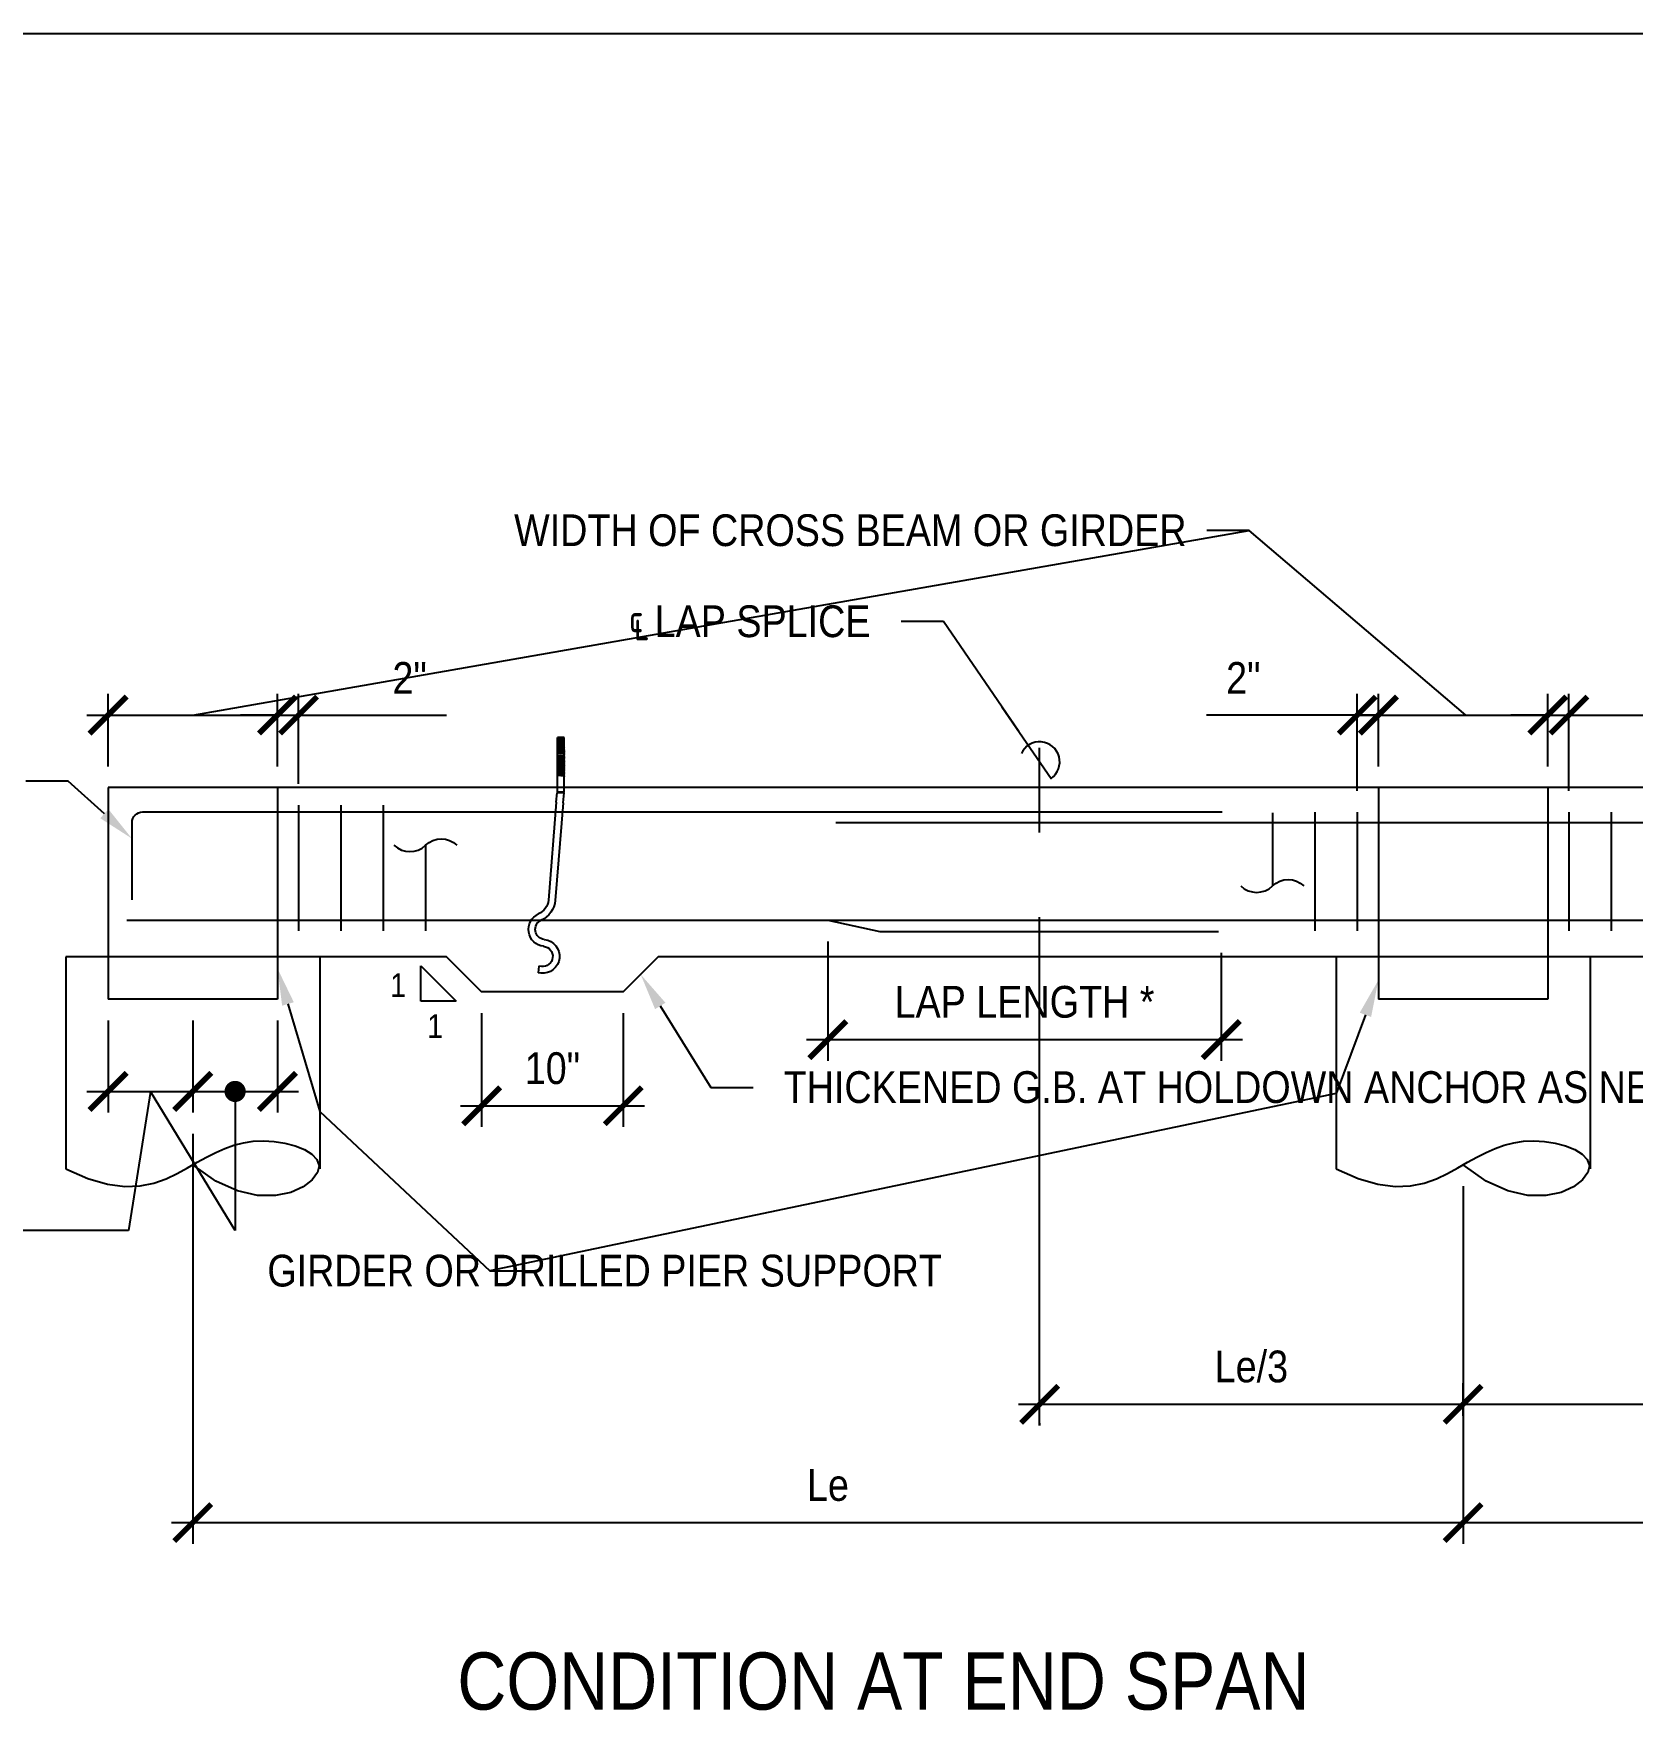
# Model space of a CAD drawing. Header units: inches. Extents: x -16404 to 14624, y -1591 to 16152.
# Drawn here: x -8255.6 to -8198.9, y 1603.9 to 1663.3 of the extents above; entities that cross this region are included whole.
import ezdxf
from ezdxf import colors
from ezdxf.entities.mleader import LeaderData, LeaderLine
from ezdxf.enums import TextEntityAlignment as Align
from ezdxf.math import Vec2, Vec3

# ---------------------------------------------------------------- set-up
doc = ezdxf.new("R2010")
doc.units = ezdxf.units.IN
doc.header["$LTSCALE"] = 24
doc.header["$MEASUREMENT"] = 0
doc.linetypes.add('CENTER2', pattern=[1.125, 0.75, -0.125, 0.125, -0.125])
doc.linetypes.add('DASHED', pattern=[0.75, 0.5, -0.25])
doc.layers.get('0').update_dxf_attribs({"linetype": 'CONTINUOUS'})
doc.layers.get('DefPoints').update_dxf_attribs({"color": 251, "linetype": 'CONTINUOUS'})
for name, color, linetype in [('S-ANNO-DIMS', 2, 'CONTINUOUS'), ('S-ANNO-NOTE', 4, 'CONTINUOUS'), ('S-BREAK', 2, 'CONTINUOUS'), ('S-CONC', 4, 'CONTINUOUS'), ('S-GRID', 1, 'CENTER2'), ('S-REBAR', 7, 'CONTINUOUS'), ('S-SIMPSON', 2, 'CONTINUOUS'), ('S-TYP DETAIL BLOCKS', 1, 'CONTINUOUS')]:
    doc.layers.add(name, color=color, linetype=linetype)
doc.layers.add('S-ANNO-GRID-NONPLOT', color=251, linetype='CONTINUOUS', plot=False)
doc.styles.add('Arial', font='arial.ttf', dxfattribs={"width": 0.85})
doc.dimstyles.new('DIM-12$0', dxfattribs={"dimscale": 12, "dimtxt": 0.09375, "dimasz": 0.109375, "dimexe": 0.0625, "dimexo": 0.0625, "dimgap": 0.0625, "dimtad": 1, "dimdec": 4, "dimzin": 11, "dimdsep": 46, "dimlunit": 4, "dimtxsty": 'Arial', "dimblk": 'ARCHTICK', "dimblk1": 'ARCHTICK', "dimblk2": 'ARCHTICK', "dimsah": 1, "dimcen": 0.125, "dimdle": 0.0625, "dimclrd": 256, "dimclre": 256, "dimclrt": 4, "dimadec": 0, "dimazin": 0, "dimtfac": 0.75, "dimtdec": 4, "dimtofl": 0, "dimtmove": 0, "dimatfit": 3, "dimldrblk": 'ARCHTICK', "dimfxl": 1, "dimfrac": 1, "dimtolj": 1, "dimtzin": 11, "dimarcsym": 0})
doc.dimstyles.new('DIM-12_Se', dxfattribs={"dimscale": 12, "dimtxt": 0.09375, "dimasz": 0.109375, "dimexe": 0.0625, "dimexo": 0.0625, "dimgap": 0.0625, "dimtad": 1, "dimdec": 4, "dimzin": 11, "dimdsep": 46, "dimlunit": 4, "dimtxsty": 'Arial', "dimblk": 'ARCHTICK', "dimcen": 0.125, "dimdle": 0.0625, "dimclrd": 256, "dimclre": 256, "dimclrt": 4, "dimadec": 0, "dimazin": 0, "dimtfac": 0.75, "dimtdec": 4, "dimtmove": 0, "dimatfit": 3, "dimfxl": 1, "dimfrac": 1, "dimtolj": 1, "dimtzin": 0, "dimarcsym": 0})

# ---------------------------------------------------------------- blocks, each defined once
blk = doc.blocks.new('_ARCHTICK')
at = {"color": 0, "linetype": 'ByBlock', "const_width": 0.15}
blk.add_lwpolyline([(-0.5, -0.5), (0.5, 0.5)], dxfattribs=at)
blk = doc.blocks.new('*D1052')
at = {"layer": 'DefPoints', "color": 0, "transparency": 16777216}
for p in [(-8204.913, 1623.26), (-8184.913, 1616.994), (-8184.913, 1614.782)]:
    blk.add_point(p, dxfattribs=at)
at = {"layer": 'S-ANNO-DIMS', "lineweight": -2, "transparency": 16777216}
for p, q in [((-8204.913, 1622.51), (-8204.913, 1614.032)), ((-8184.913, 1616.244), (-8184.913, 1614.032)), ((-8205.663, 1614.782), (-8184.163, 1614.782))]:
    blk.add_line(p, q, dxfattribs=at)
at = {"layer": 'S-ANNO-DIMS', "lineweight": -2, "transparency": 16777216, "xscale": 1.3125, "yscale": 1.3125, "zscale": 1.3125, "rotation": 180}
blk.add_blockref('_ARCHTICK', (-8204.913, 1614.782), dxfattribs=at)
at = {"layer": 'S-ANNO-DIMS', "lineweight": -2, "transparency": 16777216, "xscale": 1.3125, "yscale": 1.3125, "zscale": 1.3125}
blk.add_blockref('_ARCHTICK', (-8184.913, 1614.782), dxfattribs=at)
at = {"layer": 'S-ANNO-DIMS', "color": 4, "transparency": 16777216, "insert": (-8194.913, 1616.114), "char_height": 1.125, "attachment_point": 5, "style": 'Arial'}
blk.add_mtext('\\A1;L/3 ', dxfattribs=at)
blk = doc.blocks.new('*D1054')
at = {"layer": 'DefPoints', "color": 0, "transparency": 16777216}
for p in [(-8204.913, 1623.26), (-8144.913, 1623.26), (-8144.913, 1610.595)]:
    blk.add_point(p, dxfattribs=at)
at = {"layer": 'S-ANNO-DIMS', "lineweight": -2, "transparency": 16777216}
for p, q in [((-8204.913, 1622.51), (-8204.913, 1609.845)), ((-8144.913, 1622.51), (-8144.913, 1609.845)), ((-8205.663, 1610.595), (-8144.163, 1610.595))]:
    blk.add_line(p, q, dxfattribs=at)
at = {"layer": 'S-ANNO-DIMS', "lineweight": -2, "transparency": 16777216, "xscale": 1.3125, "yscale": 1.3125, "zscale": 1.3125, "rotation": 180}
blk.add_blockref('_ARCHTICK', (-8204.913, 1610.595), dxfattribs=at)
at = {"layer": 'S-ANNO-DIMS', "lineweight": -2, "transparency": 16777216, "xscale": 1.3125, "yscale": 1.3125, "zscale": 1.3125}
blk.add_blockref('_ARCHTICK', (-8144.913, 1610.595), dxfattribs=at)
at = {"layer": 'S-ANNO-DIMS', "color": 4, "transparency": 16777216, "insert": (-8174.913, 1611.907), "char_height": 1.125, "attachment_point": 5, "style": 'Arial'}
blk.add_mtext('\\A1;L ', dxfattribs=at)
blk = doc.blocks.new('*D2253')
at = {"layer": 'DefPoints', "color": 0, "transparency": 16777216}
for p in [(-8207.913, 1639.193), (-8207.913, 1636.625), (-8208.663, 1635.754)]:
    blk.add_point(p, dxfattribs=at)
at = {"layer": 'S-ANNO-DIMS', "lineweight": -2, "transparency": 16777216}
for p, q in [((-8208.663, 1636.504), (-8208.663, 1639.943)), ((-8207.913, 1637.375), (-8207.913, 1639.943)), ((-8208.663, 1639.193), (-8214.006, 1639.193)), ((-8207.913, 1639.193), (-8208.663, 1639.193)), ((-8207.913, 1639.193), (-8206.601, 1639.193))]:
    blk.add_line(p, q, dxfattribs=at)
at = {"layer": 'S-ANNO-DIMS', "lineweight": -2, "transparency": 16777216, "xscale": 1.3125, "yscale": 1.3125, "zscale": 1.3125}
blk.add_blockref('_ARCHTICK', (-8208.663, 1639.193), dxfattribs=at)
at = {"layer": 'S-ANNO-DIMS', "lineweight": -2, "transparency": 16777216, "xscale": 1.3125, "yscale": 1.3125, "zscale": 1.3125, "rotation": 180}
blk.add_blockref('_ARCHTICK', (-8207.913, 1639.193), dxfattribs=at)
at = {"layer": 'S-ANNO-DIMS', "color": 4, "transparency": 16777216, "insert": (-8212.699, 1640.508), "char_height": 1.125, "attachment_point": 5, "style": 'Arial'}
blk.add_mtext('\\A1;2"', dxfattribs=at)
blk = doc.blocks.new('*D2254')
at = {"layer": 'DefPoints', "color": 0, "transparency": 16777216}
for p in [(-8201.913, 1639.193), (-8207.913, 1636.625), (-8201.913, 1636.625)]:
    blk.add_point(p, dxfattribs=at)
at = {"layer": 'S-ANNO-DIMS', "lineweight": -2, "transparency": 16777216}
for p, q in [((-8207.913, 1637.375), (-8207.913, 1639.943)), ((-8201.913, 1637.375), (-8201.913, 1639.943)), ((-8208.663, 1639.193), (-8201.163, 1639.193))]:
    blk.add_line(p, q, dxfattribs=at)
at = {"layer": 'S-ANNO-DIMS', "lineweight": -2, "transparency": 16777216, "xscale": 1.3125, "yscale": 1.3125, "zscale": 1.3125, "rotation": 180}
blk.add_blockref('_ARCHTICK', (-8207.913, 1639.193), dxfattribs=at)
at = {"layer": 'S-ANNO-DIMS', "lineweight": -2, "transparency": 16777216, "xscale": 1.3125, "yscale": 1.3125, "zscale": 1.3125}
blk.add_blockref('_ARCHTICK', (-8201.913, 1639.193), dxfattribs=at)
blk = doc.blocks.new('*D2255')
at = {"layer": 'DefPoints', "color": 0, "transparency": 16777216}
for p in [(-8201.163, 1639.193), (-8201.913, 1636.625), (-8201.163, 1635.754)]:
    blk.add_point(p, dxfattribs=at)
at = {"layer": 'S-ANNO-DIMS', "lineweight": -2, "transparency": 16777216}
for p, q in [((-8201.913, 1637.375), (-8201.913, 1639.943)), ((-8201.163, 1636.504), (-8201.163, 1639.943)), ((-8201.913, 1639.193), (-8203.226, 1639.193)), ((-8201.913, 1639.193), (-8201.163, 1639.193)), ((-8201.163, 1639.193), (-8195.923, 1639.193))]:
    blk.add_line(p, q, dxfattribs=at)
at = {"layer": 'S-ANNO-DIMS', "lineweight": -2, "transparency": 16777216, "xscale": 1.3125, "yscale": 1.3125, "zscale": 1.3125}
blk.add_blockref('_ARCHTICK', (-8201.913, 1639.193), dxfattribs=at)
at = {"layer": 'S-ANNO-DIMS', "lineweight": -2, "transparency": 16777216, "xscale": 1.3125, "yscale": 1.3125, "zscale": 1.3125, "rotation": 180}
blk.add_blockref('_ARCHTICK', (-8201.163, 1639.193), dxfattribs=at)
at = {"layer": 'S-ANNO-DIMS', "color": 4, "transparency": 16777216, "insert": (-8197.231, 1640.508), "char_height": 1.125, "attachment_point": 5, "style": 'Arial'}
blk.add_mtext('\\A1;2"', dxfattribs=at)
blk = doc.blocks.new('*D2259')
at = {"layer": 'DefPoints', "color": 0, "transparency": 16777216}
for p in [(-8246.913, 1639.193), (-8252.913, 1636.625), (-8246.913, 1636.625)]:
    blk.add_point(p, dxfattribs=at)
at = {"layer": 'S-ANNO-DIMS', "lineweight": -2, "transparency": 16777216}
for p, q in [((-8252.913, 1637.375), (-8252.913, 1639.943)), ((-8246.913, 1637.375), (-8246.913, 1639.943)), ((-8253.663, 1639.193), (-8246.163, 1639.193))]:
    blk.add_line(p, q, dxfattribs=at)
at = {"layer": 'S-ANNO-DIMS', "lineweight": -2, "transparency": 16777216, "xscale": 1.3125, "yscale": 1.3125, "zscale": 1.3125, "rotation": 180}
blk.add_blockref('_ARCHTICK', (-8252.913, 1639.193), dxfattribs=at)
at = {"layer": 'S-ANNO-DIMS', "lineweight": -2, "transparency": 16777216, "xscale": 1.3125, "yscale": 1.3125, "zscale": 1.3125}
blk.add_blockref('_ARCHTICK', (-8246.913, 1639.193), dxfattribs=at)
blk = doc.blocks.new('*D2260')
at = {"layer": 'DefPoints', "color": 0, "transparency": 16777216}
for p in [(-8246.163, 1639.193), (-8246.913, 1636.625), (-8246.163, 1636.007)]:
    blk.add_point(p, dxfattribs=at)
at = {"layer": 'S-ANNO-DIMS', "lineweight": -2, "transparency": 16777216}
for p, q in [((-8246.913, 1637.375), (-8246.913, 1639.943)), ((-8246.163, 1636.757), (-8246.163, 1639.943)), ((-8246.913, 1639.193), (-8248.226, 1639.193)), ((-8246.913, 1639.193), (-8246.163, 1639.193)), ((-8246.163, 1639.193), (-8240.923, 1639.193))]:
    blk.add_line(p, q, dxfattribs=at)
at = {"layer": 'S-ANNO-DIMS', "lineweight": -2, "transparency": 16777216, "xscale": 1.3125, "yscale": 1.3125, "zscale": 1.3125}
blk.add_blockref('_ARCHTICK', (-8246.913, 1639.193), dxfattribs=at)
at = {"layer": 'S-ANNO-DIMS', "lineweight": -2, "transparency": 16777216, "xscale": 1.3125, "yscale": 1.3125, "zscale": 1.3125, "rotation": 180}
blk.add_blockref('_ARCHTICK', (-8246.163, 1639.193), dxfattribs=at)
at = {"layer": 'S-ANNO-DIMS', "color": 4, "transparency": 16777216, "insert": (-8242.231, 1640.508), "char_height": 1.125, "attachment_point": 5, "style": 'Arial'}
blk.add_mtext('\\A1;2"', dxfattribs=at)
blk = doc.blocks.new('*D2261')
at = {"layer": 'DefPoints', "color": 0, "transparency": 16777216}
for p in [(-8249.913, 1625.113), (-8204.913, 1613.451), (-8204.913, 1610.595)]:
    blk.add_point(p, dxfattribs=at)
at = {"layer": 'S-ANNO-DIMS', "lineweight": -2, "transparency": 16777216}
for p, q in [((-8249.913, 1624.363), (-8249.913, 1609.845)), ((-8204.913, 1612.701), (-8204.913, 1609.845)), ((-8250.663, 1610.595), (-8204.163, 1610.595))]:
    blk.add_line(p, q, dxfattribs=at)
at = {"layer": 'S-ANNO-DIMS', "lineweight": -2, "transparency": 16777216, "xscale": 1.3125, "yscale": 1.3125, "zscale": 1.3125, "rotation": 180}
blk.add_blockref('_ARCHTICK', (-8249.913, 1610.595), dxfattribs=at)
at = {"layer": 'S-ANNO-DIMS', "lineweight": -2, "transparency": 16777216, "xscale": 1.3125, "yscale": 1.3125, "zscale": 1.3125}
blk.add_blockref('_ARCHTICK', (-8204.913, 1610.595), dxfattribs=at)
at = {"layer": 'S-ANNO-DIMS', "color": 4, "transparency": 16777216, "insert": (-8227.413, 1611.916), "char_height": 1.125, "attachment_point": 5, "style": 'Arial'}
blk.add_mtext('\\A1;Le', dxfattribs=at)
blk = doc.blocks.new('*D2263')
at = {"layer": 'DefPoints', "color": 0, "transparency": 16777216}
for p in [(-8252.913, 1629.125), (-8249.913, 1629.125), (-8249.913, 1625.863)]:
    blk.add_point(p, dxfattribs=at)
at = {"layer": 'S-ANNO-DIMS', "lineweight": -2, "transparency": 16777216}
for p, q in [((-8252.913, 1628.375), (-8252.913, 1625.113)), ((-8249.913, 1628.375), (-8249.913, 1625.113)), ((-8253.663, 1625.863), (-8249.163, 1625.863))]:
    blk.add_line(p, q, dxfattribs=at)
at = {"layer": 'S-ANNO-DIMS', "lineweight": -2, "transparency": 16777216, "xscale": 1.3125, "yscale": 1.3125, "zscale": 1.3125, "rotation": 180}
blk.add_blockref('_ARCHTICK', (-8252.913, 1625.863), dxfattribs=at)
at = {"layer": 'S-ANNO-DIMS', "lineweight": -2, "transparency": 16777216, "xscale": 1.3125, "yscale": 1.3125, "zscale": 1.3125}
blk.add_blockref('_ARCHTICK', (-8249.913, 1625.863), dxfattribs=at)
blk = doc.blocks.new('*D2264')
at = {"layer": 'DefPoints', "color": 0, "transparency": 16777216}
for p in [(-8249.913, 1629.125), (-8246.913, 1629.125), (-8246.913, 1625.863)]:
    blk.add_point(p, dxfattribs=at)
at = {"layer": 'S-ANNO-DIMS', "lineweight": -2, "transparency": 16777216}
for p, q in [((-8249.913, 1628.375), (-8249.913, 1625.113)), ((-8246.913, 1628.375), (-8246.913, 1625.113)), ((-8250.663, 1625.863), (-8246.163, 1625.863))]:
    blk.add_line(p, q, dxfattribs=at)
at = {"layer": 'S-ANNO-DIMS', "lineweight": -2, "transparency": 16777216, "xscale": 1.3125, "yscale": 1.3125, "zscale": 1.3125, "rotation": 180}
blk.add_blockref('_ARCHTICK', (-8249.913, 1625.863), dxfattribs=at)
at = {"layer": 'S-ANNO-DIMS', "lineweight": -2, "transparency": 16777216, "xscale": 1.3125, "yscale": 1.3125, "zscale": 1.3125}
blk.add_blockref('_ARCHTICK', (-8246.913, 1625.863), dxfattribs=at)
blk = doc.blocks.new('*D2265')
at = {"layer": 'DefPoints', "color": 0, "transparency": 16777216}
for p in [(-8219.913, 1614.86), (-8204.913, 1614.782), (-8204.913, 1613.625)]:
    blk.add_point(p, dxfattribs=at)
at = {"layer": 'S-ANNO-DIMS', "lineweight": -2, "transparency": 16777216}
for p, q in [((-8204.913, 1614.375), (-8204.913, 1615.532)), ((-8220.663, 1614.782), (-8204.163, 1614.782)), ((-8219.913, 1614.11), (-8219.913, 1614.032))]:
    blk.add_line(p, q, dxfattribs=at)
at = {"layer": 'S-ANNO-DIMS', "lineweight": -2, "transparency": 16777216, "xscale": 1.3125, "yscale": 1.3125, "zscale": 1.3125, "rotation": 180}
blk.add_blockref('_ARCHTICK', (-8219.913, 1614.782), dxfattribs=at)
at = {"layer": 'S-ANNO-DIMS', "lineweight": -2, "transparency": 16777216, "xscale": 1.3125, "yscale": 1.3125, "zscale": 1.3125}
blk.add_blockref('_ARCHTICK', (-8204.913, 1614.782), dxfattribs=at)
at = {"layer": 'S-ANNO-DIMS', "color": 4, "transparency": 16777216, "insert": (-8212.413, 1616.114), "char_height": 1.125, "attachment_point": 5, "style": 'Arial'}
blk.add_mtext('\\A1;Le/3', dxfattribs=at)
blk = doc.blocks.new('*D2268')
at = {"layer": 'DefPoints', "color": 0, "transparency": 16777216}
for p in [(-8227.418, 1631.926), (-8213.48, 1631.523), (-8213.48, 1627.697)]:
    blk.add_point(p, dxfattribs=at)
at = {"layer": 'S-ANNO-DIMS', "lineweight": -2, "transparency": 16777216}
for p, q in [((-8227.418, 1631.176), (-8227.418, 1626.947)), ((-8213.48, 1630.773), (-8213.48, 1626.947)), ((-8228.168, 1627.697), (-8212.73, 1627.697))]:
    blk.add_line(p, q, dxfattribs=at)
at = {"layer": 'S-ANNO-DIMS', "lineweight": -2, "transparency": 16777216, "xscale": 1.3125, "yscale": 1.3125, "zscale": 1.3125, "rotation": 180}
blk.add_blockref('_ARCHTICK', (-8227.418, 1627.697), dxfattribs=at)
at = {"layer": 'S-ANNO-DIMS', "lineweight": -2, "transparency": 16777216, "xscale": 1.3125, "yscale": 1.3125, "zscale": 1.3125}
blk.add_blockref('_ARCHTICK', (-8213.48, 1627.697), dxfattribs=at)
at = {"layer": 'S-ANNO-DIMS', "color": 4, "transparency": 16777216, "insert": (-8220.449, 1629.029), "char_height": 1.125, "attachment_point": 5, "style": 'Arial'}
blk.add_mtext('\\A1;LAP LENGTH *   ', dxfattribs=at)
blk = doc.blocks.new('SSTB20-F')
for p, q in [((-2.15, 19.44), (-2.15, 21.76)), ((-2.15, 21.76), (-1.53, 21.76)), ((-2.11, 21.73), (-1.9, 21.76)), ((-2.11, 21.61), (-1.57, 21.67)), ((-1.53, 19.55), (-1.53, 21.76)), ((-2.15, 20.6), (-2.15, 20.56)), ((-2.15, 20.48), (-2.15, 20.43)), ((-2.15, 20.35), (-2.15, 20.31)), ((-2.15, 20.23), (-2.15, 20.18)), ((-2.11, 21.48), (-1.57, 21.55)), ((-2.11, 21.36), (-1.57, 21.42)), ((-2.11, 21.23), (-1.57, 21.3)), ((-2.11, 21.11), (-1.57, 21.17)), ((-2.11, 20.98), (-1.57, 21.05)), ((-2.11, 20.86), (-1.57, 20.92)), ((-2.11, 20.73), (-1.57, 20.8)), ((-2.11, 20.61), (-1.57, 20.67)), ((-2.11, 20.48), (-1.57, 20.54)), ((-2.11, 20.36), (-1.57, 20.42)), ((-2.11, 20.23), (-1.57, 20.29)), ((-2.11, 20.05), (-1.57, 20.12)), ((-2.15, 20.05), (-2.15, 20)), ((-2.15, 19.92), (-2.15, 19.88)), ((-2.15, 19.8), (-2.15, 19.75)), ((-2.15, 19.67), (-2.15, 19.63)), ((-2.15, 19.55), (-2.15, 19.5)), ((-2.15, 19.44), (-2.15, 19.39)), ((-2.15, 16.69), (-2.15, 19.39)), ((-2.15, 19.31), (-2.15, 19.27)), ((-2.15, 19.19), (-2.15, 19.14)), ((-2.15, 19.06), (-2.15, 19.02)), ((-2.15, 18.94), (-2.15, 18.89)), ((-2.15, 18.81), (-2.15, 18.77)), ((-2.15, 18.69), (-2.15, 18.64)), ((-2.11, 19.93), (-1.57, 19.99)), ((-2.11, 19.8), (-1.57, 19.87)), ((-2.11, 19.68), (-1.57, 19.74)), ((-2.11, 19.55), (-1.57, 19.62)), ((-2.11, 19.44), (-1.57, 19.5)), ((-2.11, 19.32), (-1.57, 19.38)), ((-2.11, 19.19), (-1.57, 19.25)), ((-2.11, 19.07), (-1.57, 19.13)), ((-2.11, 18.94), (-1.57, 19)), ((-2.11, 18.82), (-1.57, 18.88)), ((-2.11, 18.69), (-1.57, 18.75)), ((-2.11, 18.57), (-1.57, 18.63)), ((-1.53, 16.69), (-1.53, 19.55)), ((-2.15, 18.56), (-2.15, 18.52)), ((-2.15, 18.44), (-2.15, 18.39)), ((-2.15, 18.31), (-2.15, 18.27)), ((-2.15, 18.19), (-2.15, 18.14)), ((-2.11, 18.44), (-1.57, 18.5)), ((-2.11, 18.32), (-1.57, 18.38)), ((-2.11, 18.19), (-1.57, 18.25)), ((-2.15, 16.69), (-2.12, 16.69)), ((-2.05, 15.73), (-2.15, 16.63)), ((-2.15, 16.63), (-1.52, 16.63)), ((-2.15, 16.63), (-2.12, 16.63)), ((-2.12, 16.69), (-1.53, 16.69)), ((-2.09, 16.66), (-1.58, 16.66)), ((-2.05, 15.73), (-1.32, 6.71)), ((-1.43, 15.79), (-1.52, 16.63)), ((-1.43, 15.79), (-0.71, 6.73)), ((-0.07, 0.62), (0.18, 0.65)), ((0, 0), (0.25, 0.03)), ((0.18, 0.65), (0.25, 0.03)), ((0.25, 0.03), (0.25, 0.03))]:
    blk.add_line(p, q)
for centre, radius, start, end in [((-2.1, 21.68), 0.05, 96.6299, 180), ((-1.58, 21.72), 0.05, 276.6299, 0), ((-2.1, 21.56), 0.05, 96.6299, 180), ((-2.1, 21.43), 0.05, 96.6299, 180), ((-2.1, 21.31), 0.05, 96.6299, 180), ((-2.1, 21.18), 0.05, 96.6299, 180), ((-2.1, 21.06), 0.05, 96.6299, 180), ((-2.1, 20.93), 0.05, 96.6299, 180), ((-2.1, 20.81), 0.05, 96.6299, 180), ((-2.1, 20.68), 0.05, 96.6299, 180), ((-2.1, 20.56), 0.05, 96.6299, 180), ((-2.1, 20.43), 0.05, 96.6299, 180), ((-2.1, 20.31), 0.05, 96.6299, 180), ((-2.1, 20.18), 0.05, 96.6299, 180), ((-1.58, 21.59), 0.05, 276.6299, 0), ((-1.58, 21.47), 0.05, 276.6299, 0), ((-1.58, 21.34), 0.05, 276.6299, 0), ((-1.58, 21.22), 0.05, 276.6299, 0), ((-1.58, 21.09), 0.05, 276.6299, 0), ((-1.58, 20.97), 0.05, 276.6299, 0), ((-1.58, 20.84), 0.05, 276.6299, 0), ((-1.58, 20.72), 0.05, 276.6299, 0), ((-1.58, 20.59), 0.05, 276.6299, 0), ((-1.58, 20.47), 0.05, 276.6299, 0), ((-1.58, 20.34), 0.05, 276.6299, 0), ((-1.58, 20.17), 0.05, 276.6299, 0), ((-2.1, 20), 0.05, 96.6299, 180), ((-2.1, 19.88), 0.05, 96.6299, 180), ((-2.1, 19.75), 0.05, 96.6299, 180), ((-2.1, 19.63), 0.05, 96.6299, 180), ((-2.1, 19.5), 0.05, 96.6299, 180), ((-2.1, 19.39), 0.05, 96.6299, 180), ((-2.1, 19.27), 0.05, 96.6299, 180), ((-2.1, 19.14), 0.05, 96.6299, 180), ((-2.1, 19.02), 0.05, 96.6299, 180), ((-2.1, 18.89), 0.05, 96.6299, 180), ((-2.1, 18.77), 0.05, 96.6299, 180), ((-2.1, 18.64), 0.05, 96.6299, 180), ((-2.1, 18.52), 0.05, 96.6299, 180), ((-1.58, 20.04), 0.05, 276.6299, 0), ((-1.58, 19.92), 0.05, 276.6299, 0), ((-1.58, 19.79), 0.05, 276.6299, 0), ((-1.58, 19.67), 0.05, 276.6299, 0), ((-1.58, 19.55), 0.05, 276.6299, 0), ((-1.58, 19.54), 0.05, 276.6299, 0), ((-1.58, 19.43), 0.05, 276.6299, 0), ((-1.58, 19.3), 0.05, 276.6299, 0), ((-1.58, 19.18), 0.05, 276.6299, 0), ((-1.58, 19.05), 0.05, 276.6299, 0), ((-1.58, 18.93), 0.05, 276.6299, 0), ((-1.58, 18.8), 0.05, 276.6299, 0), ((-1.58, 18.68), 0.05, 276.6299, 0), ((-2.1, 18.39), 0.05, 96.6299, 180), ((-2.1, 18.27), 0.05, 96.6299, 180), ((-2.1, 18.14), 0.05, 96.6299, 180), ((-1.58, 18.55), 0.05, 276.6299, 0), ((-1.58, 18.43), 0.05, 276.6299, 0), ((-1.58, 18.3), 0.05, 276.6299, 0), ((-2.15, 16.66), 0.0312, 0, 90), ((-2.15, 16.66), 0.0312, 276.4445, 0.362), ((-1.53, 16.66), 0.0312, 90, 180), ((-1.53, 16.66), 0.0312, 178.5604, 282.8701), ((0.86, 6.89), 2.19, 184.6236, 245.7916), ((0.85, 6.9), 1.56, 186, 246), ((-0.42, 4.04), 0.938, 276, 65.7916), ((-0.42, 4.04), 1.56, 276, 66), ((-0.16, 1.55), 1.56, 96, 276), ((-0.16, 1.55), 0.938, 96, 276)]:
    blk.add_arc(centre, radius, start, end)
blk = doc.blocks.new('*D2271')
at = {"layer": 'DefPoints', "color": 0, "transparency": 16777216}
for p in [(-8239.681, 1629.385), (-8234.666, 1629.385), (-8234.666, 1625.354)]:
    blk.add_point(p, dxfattribs=at)
at = {"layer": 'S-ANNO-DIMS', "lineweight": -2, "transparency": 16777216}
for p, q in [((-8239.681, 1628.635), (-8239.681, 1624.604)), ((-8234.666, 1628.635), (-8234.666, 1624.604)), ((-8240.431, 1625.354), (-8233.916, 1625.354))]:
    blk.add_line(p, q, dxfattribs=at)
at = {"layer": 'S-ANNO-DIMS', "lineweight": -2, "transparency": 16777216, "xscale": 1.3125, "yscale": 1.3125, "zscale": 1.3125, "rotation": 180}
blk.add_blockref('_ARCHTICK', (-8239.681, 1625.354), dxfattribs=at)
at = {"layer": 'S-ANNO-DIMS', "lineweight": -2, "transparency": 16777216, "xscale": 1.3125, "yscale": 1.3125, "zscale": 1.3125}
blk.add_blockref('_ARCHTICK', (-8234.666, 1625.354), dxfattribs=at)
at = {"layer": 'S-ANNO-DIMS', "color": 4, "transparency": 16777216, "insert": (-8237.173, 1626.679), "char_height": 1.125, "attachment_point": 5, "style": 'Arial'}
blk.add_mtext('\\A1;10" ', dxfattribs=at)
blk = doc.blocks.new('_None')
blk = doc.blocks.new('ARROW-LOOP')
at = {"color": 0}
blk.add_lwpolyline([(-1.806, 0), (0.542, 0, 1.317177), (-0.464, -0.281)], format="xyb", dxfattribs=at)
blk = doc.blocks.new('_Dot')
at = {"color": 0, "linetype": 'ByBlock', "lineweight": -2}
blk.add_line((-0.5, 0), (-1, 0), dxfattribs=at)
at = {"color": 0, "linetype": 'ByBlock', "const_width": 0.5}
blk.add_lwpolyline([(-0.25, 0, 1), (0.25, 0, 1)], format="xyb", close=True, dxfattribs=at)
blk = doc.blocks.new('Se_24x36_DETAILS_GRID')
blk.add_line((0, 15.3333), (7.7674, 15.3333))
blk = doc.blocks.new('GRADE BEAM NOTCH')
at = {"layer": 'S-ANNO-NOTE'}
ml = blk.add_multileader_mtext('Standard', dxfattribs=at)
ml.set_content('STIRRUP TO MATCH GRADE BEAM, TYP', color=4, style='Arial')
ml.set_leader_properties(color=2)
ml.build(insert=Vec2(0, 0))
ml.multileader.update_dxf_attribs({"dogleg_length": 0.36, "arrow_head_size": 1.3125, "scale": 12})
ctx = ml.context
ctx.base_point, ctx.scale, ctx.char_height, ctx.arrow_head_size, ctx.landing_gap_size, ctx.plane_origin = Vec3(14.02518, 30.83856), 12, 1.125, 1.3125, 1.08, Vec3(62.87449, 327.34387)
ctx.text_align_type = 2
notes = []
notes.append((ctx, [(0, (1, 1, 0), (30.72762, 30.83856), (-1, 0), 1.5, [(0, [(38.03698, 43.22497)], 0, [])])]))
ctx.mtext.insert, ctx.mtext.width, ctx.mtext.alignment, ctx.mtext.flow_direction = Vec3(28.14762, 31.51233), 14.3247789, 3, 5
for ctx, leaders in notes:
    for number, flags, end, landing, length, lines in leaders:
        leader = LeaderData()
        leader.index, (leader.has_last_leader_line, leader.has_dogleg_vector, leader.attachment_direction) = number, flags
        leader.last_leader_point, leader.dogleg_vector, leader.dogleg_length = Vec3(end), Vec3(landing), length
        for number, points, colour, breaks in lines:
            line = LeaderLine()
            line.index, line.vertices, line.color, line.breaks = number, Vec3.list(points), colors.encode_raw_color(colour), breaks
            leader.lines.append(line)
        ctx.leaders.append(leader)

msp = doc.modelspace()

# ---------------------------------------------------------------- linework, layer by layer
at = {"layer": 'S-ANNO-NOTE', "color": 2}
for p, q in [((-8241.83139, 1630.30548), (-8240.58139, 1629.05548)), ((-8241.83139, 1629.05548), (-8241.83139, 1630.30548)), ((-8240.58139, 1629.05548), (-8241.83139, 1629.05548))]:
    msp.add_line(p, q, dxfattribs=at)
at = {"layer": 'S-ANNO-NOTE'}
msp.add_lwpolyline([(-8099.91338, 1630.62528), (-8233.42532, 1630.62528), (-8234.66573, 1629.38487), (-8239.68067, 1629.38487), (-8240.92107, 1630.62528), (-8252.91338, 1630.62528)], dxfattribs=at)
at = {"layer": 'S-BREAK'}
for points in [[(-8242.78838, 1634.58565, 0.40846485), (-8241.66338, 1634.58484, -0.40741498), (-8240.55729, 1634.58484, -2.16621676)], [(-8212.78838, 1633.14399, 0.40846485), (-8211.66338, 1633.14317, -0.40741498), (-8210.55729, 1633.14317, -2.16621676)]]:
    msp.add_lwpolyline(points, format="xyb", dxfattribs=at)
at = {"layer": 'S-CONC'}
for p, q in [((-8099.91338, 1636.62528), (-8252.91338, 1636.62528)), ((-8252.91338, 1636.62528), (-8252.91338, 1630.62528)), ((-8246.91338, 1636.62528), (-8246.91338, 1629.12528)), ((-8207.91338, 1636.62528), (-8207.91338, 1629.12528)), ((-8201.91338, 1636.62528), (-8201.91338, 1629.12528)), ((-8254.41338, 1630.62528), (-8254.41338, 1623.12528)), ((-8252.91338, 1630.62528), (-8254.41338, 1630.62528)), ((-8252.91338, 1630.62528), (-8252.91338, 1629.12528)), ((-8245.41338, 1630.62528), (-8245.41338, 1623.12528)), ((-8209.41338, 1630.62528), (-8209.41338, 1623.12528)), ((-8200.41338, 1630.62528), (-8200.41338, 1623.12528)), ((-8246.91338, 1629.12528), (-8252.91338, 1629.12528)), ((-8201.91338, 1629.12528), (-8207.91338, 1629.12528))]:
    msp.add_line(p, q, dxfattribs=at)
at = {"layer": 'S-CONC', "color": 2}
for points in [[(-8254.41338, 1623.12528), (-8253.62475, 1622.77788), (-8252.92895, 1622.57492), (-8252.31526, 1622.4944), (-8251.77296, 1622.5143), (-8251.29133, 1622.61264), (-8250.85967, 1622.7674), (-8250.46724, 1622.9566), (-8250.10335, 1623.15822), (-8249.7582, 1623.35328), (-8249.42576, 1623.53479), (-8249.10093, 1623.6988), (-8248.77862, 1623.84133), (-8248.45373, 1623.95843), (-8248.12115, 1624.04612), (-8247.7758, 1624.10044), (-8247.41257, 1624.11743), (-8247.03074, 1624.09419), (-8246.64707, 1624.03216), (-8246.28269, 1623.93386), (-8245.95875, 1623.80178), (-8245.69638, 1623.63845), (-8245.51672, 1623.44636), (-8245.4409, 1623.22805), (-8245.49006, 1622.98601), (-8245.67947, 1622.72815), (-8246.00091, 1622.48397), (-8246.44029, 1622.28837), (-8246.98353, 1622.17624), (-8247.61654, 1622.18248), (-8248.32525, 1622.34198), (-8249.09555, 1622.68964), (-8249.91338, 1623.26035)], [(-8209.41338, 1623.12528), (-8208.62475, 1622.77788), (-8207.92895, 1622.57492), (-8207.31526, 1622.4944), (-8206.77296, 1622.5143), (-8206.29133, 1622.61264), (-8205.85967, 1622.7674), (-8205.46724, 1622.9566), (-8205.10335, 1623.15822), (-8204.7582, 1623.35328), (-8204.42576, 1623.53479), (-8204.10093, 1623.6988), (-8203.77862, 1623.84133), (-8203.45373, 1623.95843), (-8203.12115, 1624.04612), (-8202.7758, 1624.10044), (-8202.41257, 1624.11743), (-8202.03074, 1624.09419), (-8201.64707, 1624.03216), (-8201.28269, 1623.93386), (-8200.95875, 1623.80178), (-8200.69638, 1623.63845), (-8200.51672, 1623.44636), (-8200.4409, 1623.22805), (-8200.49006, 1622.98601), (-8200.67947, 1622.72815), (-8201.00091, 1622.48397), (-8201.44029, 1622.28837), (-8201.98353, 1622.17624), (-8202.61654, 1622.18248), (-8203.32525, 1622.34198), (-8204.09555, 1622.68964), (-8204.91338, 1623.26035)]]:
    msp.add_lwpolyline(points, dxfattribs=at)
at = {"layer": 'S-GRID'}
msp.add_line((-8219.91343, 1614.032), (-8219.91343, 1638.54989), dxfattribs=at)
at = {"layer": 'S-REBAR'}
for p, q in [((-8246.16338, 1636.00675), (-8246.16338, 1631.5466)), ((-8244.66338, 1636.00675), (-8244.66338, 1631.5466)), ((-8243.16338, 1636.00675), (-8243.16338, 1631.5466)), ((-8211.66338, 1635.7319), (-8211.66338, 1633.14317)), ((-8210.16338, 1635.75444), (-8210.16338, 1631.5466)), ((-8208.66338, 1635.75444), (-8208.66338, 1631.5466)), ((-8201.16338, 1635.75444), (-8201.16338, 1631.5466)), ((-8199.66338, 1635.75444), (-8199.66338, 1631.5466)), ((-8241.66338, 1634.58484), (-8241.66338, 1631.5466))]:
    msp.add_line(p, q, dxfattribs=at)
msp.add_lwpolyline([(-8252.06447, 1632.6519), (-8252.06447, 1635.38612, -0.41421356), (-8251.68947, 1635.76112), (-8213.44252, 1635.76112)], format="xyb", dxfattribs=at)
for points in [[(-8227.13306, 1635.38757), (-8157.92936, 1635.38757)], [(-8252.24786, 1631.92616), (-8177.70038, 1631.92616)]]:
    msp.add_lwpolyline(points, dxfattribs=at)
at = {"layer": 'S-REBAR', "linetype": 'DASHED'}
msp.add_lwpolyline([(-8227.41828, 1631.92616), (-8225.57358, 1631.52255), (-8213.47992, 1631.52255)], dxfattribs=at)

# ---------------------------------------------------------------- block references
at = {"layer": 'S-ANNO-GRID-NONPLOT', "xscale": 12, "yscale": 12, "zscale": 12}
msp.add_blockref('Se_24x36_DETAILS_GRID', (-8262.69501, 1479.33048), dxfattribs=at)
at = {"layer": 'S-SIMPSON', "xscale": -0.3838765250752658, "yscale": 0.3838765250748111, "zscale": 0.3838765250751275}
msp.add_blockref('SSTB20-F', (-8237.58402, 1630.04924), dxfattribs=at)

# ---------------------------------------------------------------- texts
at = {"layer": 'S-ANNO-NOTE', "style": 'Arial', "width": 0.85}
for p in [(-8242.64044, 1629.62788), (-8241.32887, 1628.1746)]:
    msp.add_text('1', height=0.84375, dxfattribs=at).set_placement(p, align=Align.MIDDLE_CENTER)
at = {"layer": 'S-ANNO-NOTE', "color": 6, "style": 'Arial', "width": 0.85}
msp.add_text('CONDITION AT END SPAN', height=2.025, dxfattribs=at).set_placement((-8240.54182, 1604.97969), align=Align.MIDDLE_LEFT)

# ---------------------------------------------------------------- dimensions: what is measured, and where the dimension line sits
at = {"layer": 'S-ANNO-DIMS'}
for base, p1, p2, text, dimstyle, picture, middle in [((-8246.16338, 1639.19273), (-8246.91338, 1636.62528), (-8246.16338, 1636.00675), '2"', 'DIM-12_Se', '*D2260', (-8242.23067, 1640.50754)), ((-8201.16338, 1639.19273), (-8201.91338, 1636.62528), (-8201.16338, 1635.75444), '2"', 'DIM-12_Se', '*D2255', (-8197.23067, 1640.50754)), ((-8246.91338, 1639.19273), (-8252.91338, 1636.62528), (-8246.91338, 1636.62528), ' ', 'DIM-12_Se', '*D2259', (-8249.91338, 1639.19273)), ((-8201.91338, 1639.19273), (-8207.91338, 1636.62528), (-8201.91338, 1636.62528), ' ', 'DIM-12_Se', '*D2254', (-8204.91338, 1639.19273)), ((-8249.91338, 1625.86278), (-8252.91338, 1629.12528), (-8249.91338, 1629.12528), ' ', 'DIM-12_Se', '*D2263', (-8251.41338, 1625.86278)), ((-8234.66573, 1625.35444), (-8239.68067, 1629.38487), (-8234.66573, 1629.38487), '10" ', 'DIM-12_Se', '*D2271', (-8237.1732, 1626.67883)), ((-8204.91338, 1610.59465), (-8249.91338, 1625.11278), (-8204.91338, 1613.4511), 'Le', 'DIM-12$0', '*D2261', (-8227.41338, 1611.91636)), ((-8184.91338, 1614.782), (-8204.91338, 1623.26035), (-8184.91338, 1616.9943), 'L/3 ', 'DIM-12$0', '*D1052', (-8194.91338, 1616.11407)), ((-8144.91338, 1610.59465), (-8204.91338, 1623.26035), (-8144.91338, 1623.26035), 'L ', 'DIM-12$0', '*D1054', (-8174.91338, 1611.90715))]:
    dim = msp.add_linear_dim(base=base, p1=p1, p2=p2, text=text, dimstyle=dimstyle, dxfattribs=at)
    dim.commit()
    dim.dimension.update_dxf_attribs({"geometry": picture, "text_midpoint": middle})
for base, p1, p2, text, dimstyle, picture, middle in [((-8207.91338, 1639.19273), (-8208.66338, 1635.75444), (-8207.91338, 1636.62528), '2"', 'DIM-12_Se', '*D2253', (-8212.69865, 1639.19273)), ((-8213.47992, 1627.69689), (-8227.41828, 1631.92616), (-8213.47992, 1631.52255), 'LAP LENGTH *   ', 'DIM-12_Se', '*D2268', (-8220.4491, 1627.69689)), ((-8246.91338, 1625.86278), (-8249.91338, 1629.12528), (-8246.91338, 1629.12528), ' ', 'DIM-12$0', '*D2264', (-8247.66338, 1625.86278)), ((-8204.91338, 1614.782), (-8219.91343, 1614.85961), (-8204.91338, 1613.6249), 'Le/3', 'DIM-12$0', '*D2265', (-8212.4134, 1614.782))]:
    dim = msp.add_linear_dim(base=base, p1=p1, p2=p2, text=text, dimstyle=dimstyle, dxfattribs=at)
    dim.commit()
    dim.dimension.update_dxf_attribs({"geometry": picture, "text_midpoint": middle, "dimtype": 160})

# ---------------------------------------------------------------- leaders
at = {"layer": 'S-ANNO-DIMS', "color": 4}
ml = msp.add_multileader_mtext('Standard', dxfattribs=at)
ml.set_content('EQ. (TYP)', color=4, style='Arial')
ml.set_leader_properties(color=2)
ml.set_arrow_properties(name='DOT')
ml.build(insert=Vec2(0, 0))
ml.multileader.update_dxf_attribs({"dogleg_length": 0.36, "arrow_head_size": 0.75, "scale": 12})
ctx = ml.context
ctx.base_point, ctx.scale, ctx.char_height, ctx.arrow_head_size, ctx.landing_gap_size, ctx.plane_origin = Vec3(-8264.97559, 1620.93409), 12, 1.125, 0.75, 0.75, Vec3(-8315.3499, 1913.43941)
ctx.text_align_type = 2
notes = []
notes.append((ctx, [(1, (1, 1, 0), (-8252.18509, 1620.93409), (-1, 0), 5.28426, [(0, [(-8248.41338, 1625.86278), (-8248.41338, 1620.93409), (-8251.41338, 1625.86278)], 0, [])])]))
ctx.mtext.insert, ctx.mtext.width, ctx.mtext.alignment, ctx.mtext.flow_direction = Vec3(-8258.21935, 1621.66197), 25.3464094, 3, 5
at = {"layer": 'S-ANNO-NOTE'}
ml = msp.add_multileader_mtext('Standard', dxfattribs=at)
ml.set_content('WIDTH OF CROSS BEAM OR GIRDER', color=256, style='Arial')
ml.set_leader_properties(color=2)
ml.set_arrow_properties(name='NONE')
ml.build(insert=Vec2(0, 0))
ml.multileader.update_dxf_attribs({"dogleg_length": 0.125, "arrow_head_size": 1.3125, "scale": 12})
ctx = ml.context
ctx.base_point, ctx.scale, ctx.char_height, ctx.arrow_head_size, ctx.landing_gap_size, ctx.plane_origin = Vec3(-8239.28044, 1645.7304), 12, 1.125, 1.3125, 0.75, Vec3(-8271.69243, 1938.23572)
notes.append((ctx, [(1, (1, 1, 0), (-8212.48965, 1645.7304), (-1, 0), 1.5, [(0, [(-8249.91338, 1639.19273)], 0, []), (1, [(-8204.8155, 1639.19273)], 0, [])])]))
ctx.mtext.insert, ctx.mtext.width, ctx.mtext.flow_direction = Vec3(-8238.53044, 1646.3025), 25.3464094, 5
ml = msp.add_multileader_mtext('Standard', dxfattribs=at)
ml.set_content("ADD'L. BOTT. BARS", color=4, style='Arial')
ml.set_leader_properties(color=2)
ml.build(insert=Vec2(0, 0))
ml.multileader.update_dxf_attribs({"dogleg_length": 0.36, "arrow_head_size": 1.3125, "scale": 12})
ctx = ml.context
ctx.base_point, ctx.scale, ctx.char_height, ctx.arrow_head_size, ctx.landing_gap_size, ctx.plane_origin = Vec3(-8179.1362, 1643.38073), 12, 1.125, 1.3125, 1.08, Vec3(-8130.4235, 1935.88605)
ctx.text_align_type = 2
notes.append((ctx, [(0, (1, 1, 0), (-8163.043, 1643.38073), (-1, 0), 1.5, [(0, [(-8157.09426, 1632.65906)], 0, [])])]))
ctx.mtext.insert, ctx.mtext.width, ctx.mtext.alignment, ctx.mtext.flow_direction = Vec3(-8165.623, 1643.95282), 14.3247789, 3, 5
ml = msp.add_multileader_mtext('Standard', dxfattribs=at)
ml.set_content('℄ LAP SPLICE', color=4, style='Arial')
ml.set_leader_properties(color=2)
ml.set_arrow_properties(name='ARROW-LOOP')
ml.build(insert=Vec2(0, 0))
ml.multileader.update_dxf_attribs({"dogleg_length": 0.36, "arrow_head_size": 1.3125, "scale": 12})
ctx = ml.context
ctx.base_point, ctx.scale, ctx.char_height, ctx.arrow_head_size, ctx.landing_gap_size, ctx.plane_origin = Vec3(-8235.60167, 1642.50551), 12, 1.125, 1.3125, 1.08, Vec3(-8280.10155, 1940.84033)
ctx.text_align_type = 2
notes.append((ctx, [(1, (1, 1, 0), (-8223.32485, 1642.50551), (-1, 0), 1.5, [(1, [(-8219.91343, 1637.53365)], 0, [])])]))
ctx.mtext.insert, ctx.mtext.width, ctx.mtext.alignment, ctx.mtext.flow_direction = Vec3(-8225.90485, 1643.0776), 14.7013617, 3, 5
ml = msp.add_multileader_mtext('Standard', dxfattribs=at)
ml.set_content('STD HOOK', color=4, style='Arial')
ml.set_leader_properties(color=2)
ml.build(insert=Vec2(0, 0))
ml.multileader.update_dxf_attribs({"dogleg_length": 0.36, "arrow_head_size": 1.3125, "scale": 12})
ctx = ml.context
ctx.base_point, ctx.scale, ctx.char_height, ctx.arrow_head_size, ctx.landing_gap_size, ctx.plane_origin = Vec3(-8261.80934, 1636.85114), 12, 1.125, 1.3125, 1.08, Vec3(-8280.52429, 1923.46523)
ctx.text_align_type = 2
notes.append((ctx, [(1, (1, 1, 0), (-8254.325, 1636.85114), (-1, 0), 1.5, [(0, [(-8252.06998, 1634.81965)], 0, [])])]))
ctx.mtext.insert, ctx.mtext.width, ctx.mtext.alignment, ctx.mtext.flow_direction = Vec3(-8256.905, 1637.42323), 6.1249536, 3, 5
ml = msp.add_multileader_mtext('Standard', dxfattribs=at)
ml.set_content('GIRDER OR DRILLED PIER SUPPORT', color=4, style='Arial')
ml.set_leader_properties(color=2)
ml.build(insert=Vec2(0, 0))
ml.multileader.update_dxf_attribs({"dogleg_length": 0.36, "arrow_head_size": 1.3125, "scale": 12})
ctx = ml.context
ctx.base_point, ctx.scale, ctx.char_height, ctx.arrow_head_size, ctx.landing_gap_size, ctx.plane_origin = Vec3(-8237.89438, 1619.50705), 12, 1.125, 1.3125, 1.08, Vec3(-8242.93794, 1914.4396)
ctx.text_align_type = 2
notes.append((ctx, [(0, (1, 1, 0), (-8239.39438, 1619.50705), (1, 0), 1.5, [(1, [(-8207.91338, 1629.80538), (-8209.41338, 1625.79307)], 0, []), (3, [(-8246.91338, 1630.21905), (-8245.41338, 1625.15655)], 0, [])])]))
ctx.mtext.insert, ctx.mtext.width, ctx.mtext.alignment, ctx.mtext.flow_direction = Vec3(-8223.37274, 1620.07915), 15.4517039, 3, 5
ml = msp.add_multileader_mtext('Standard', dxfattribs=at)
ml.set_content('THICKENED G.B. AT HOLDOWN ANCHOR AS NEEDED', color=4, style='Arial')
ml.set_leader_properties(color=2)
ml.build(insert=Vec2(0, 0))
ml.multileader.update_dxf_attribs({"dogleg_length": 0.36, "arrow_head_size": 1.3125, "scale": 12})
ctx = ml.context
ctx.base_point, ctx.scale, ctx.char_height, ctx.arrow_head_size, ctx.landing_gap_size, ctx.plane_origin = Vec3(-8230.06149, 1626.00719), 12, 1.125, 1.3125, 1.08, Vec3(-8263.61347, 1918.51251)
notes.append((ctx, [(0, (1, 1, 0), (-8231.56149, 1626.00719), (1, 0), 1.5, [(0, [(-8234.04553, 1630.00508)], 0, [])])]))
ctx.mtext.insert, ctx.mtext.width, ctx.mtext.flow_direction = Vec3(-8228.98149, 1626.57929), 14.3247789, 5
for ctx, leaders in notes:
    for number, flags, end, landing, length, lines in leaders:
        leader = LeaderData()
        leader.index, (leader.has_last_leader_line, leader.has_dogleg_vector, leader.attachment_direction) = number, flags
        leader.last_leader_point, leader.dogleg_vector, leader.dogleg_length = Vec3(end), Vec3(landing), length
        for number, points, colour, breaks in lines:
            line = LeaderLine()
            line.index, line.vertices, line.color, line.breaks = number, Vec3.list(points), colors.encode_raw_color(colour), breaks
            leader.lines.append(line)
        ctx.leaders.append(leader)

# ---------------------------------------------------------------- next in the draw order: block references
at = {"layer": 'S-TYP DETAIL BLOCKS'}
msp.add_blockref('GRADE BEAM NOTCH', (-8070.27681, 1577.33048), dxfattribs=at)

doc.saveas('drawing.dxf')
